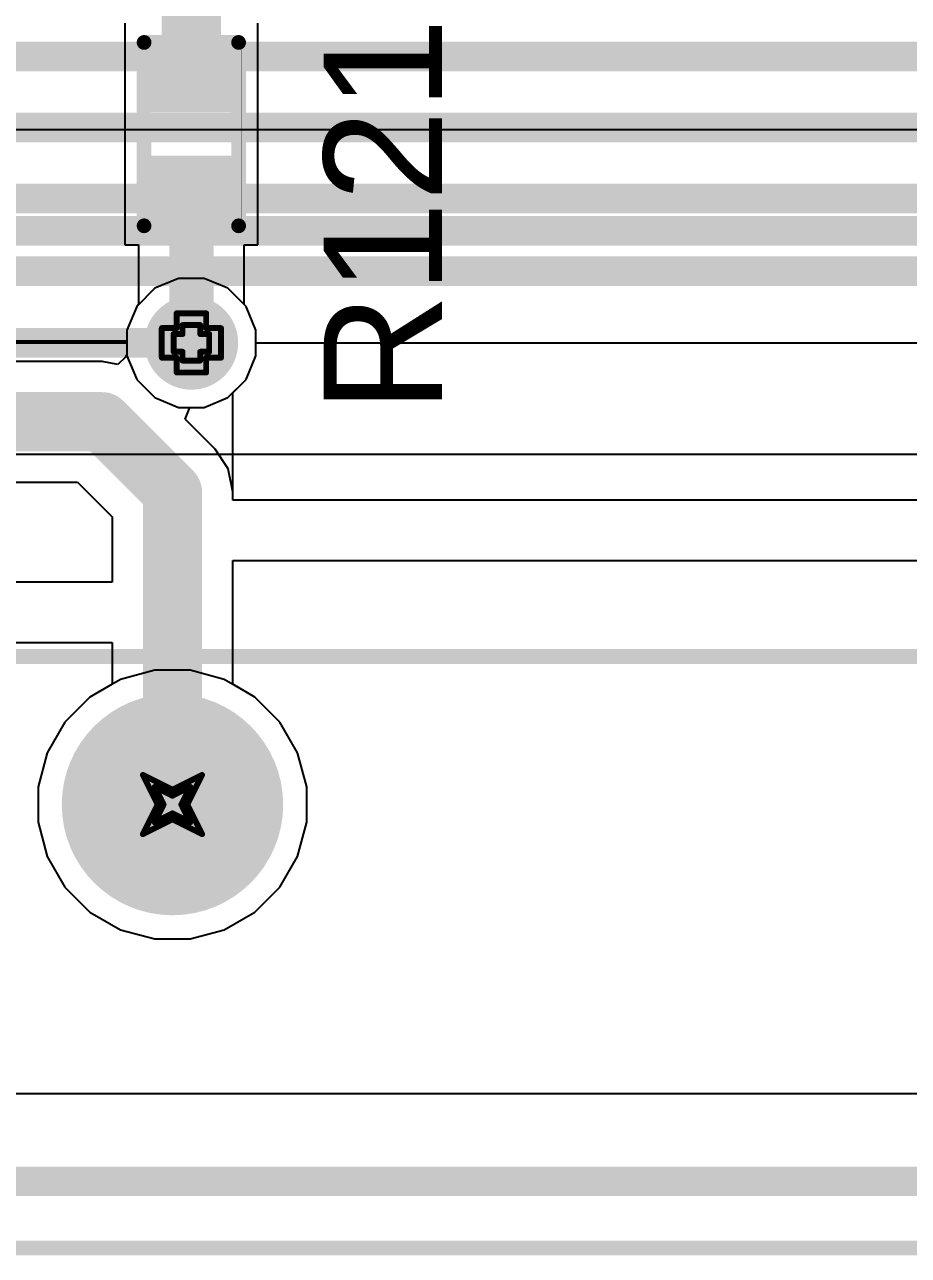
# Model space of a CAD drawing. Header units: inches. Extents: x -3 to 5259, y -3 to 5282.
# Drawn here: x 56.61 to 64.2, y 65.77 to 76.34 of the extents above; entities that cross this region are included whole.
import ezdxf

# ---------------------------------------------------------------- set-up
doc = ezdxf.new("R2010")
doc.units = ezdxf.units.IN
for name, color, linetype in [('Bottom Layer', 5, 'Continuous'), ('Bottom Solder', 6, 'Continuous'), ('Drill Drawing', 1, 'Continuous'), ('Layer 1', 16, 'Continuous'), ('Layer 2', 76, 'Continuous'), ('Multi-Layer', 9, 'Continuous'), ('Pad Holes', 156, 'Continuous'), ('Top Layer', 1, 'Continuous'), ('Top Overlay', 2, 'Continuous'), ('Top Paste', 8, 'Continuous'), ('Top Solder', 216, 'Continuous'), ('Via Holes', 16, 'Continuous')]:
    doc.layers.add(name, color=color, linetype=linetype)
doc.styles.add('Arial', font='', dxfattribs={"height": 0.2})
doc.styles.get('Arial').set_extended_font_data('Arial')

# ---------------------------------------------------------------- blocks, each defined once
blk = doc.blocks.new('R___0402_39')
at = {"layer": 'Top Layer'}
for points in [[(-0.699, -0.318), (-0.699, 0.318), (-0.241, 0.318), (-0.241, -0.318)], [(0.241, -0.318), (0.241, 0.318), (0.699, 0.318), (0.699, -0.318)]]:
    blk.add_hatch(color=1, dxfattribs=at).paths.add_polyline_path(points)
at = {"layer": 'Top Paste'}
for points in [[(-0.699, -0.318), (-0.699, 0.318), (-0.241, 0.318), (-0.241, -0.318)], [(0.241, -0.318), (0.241, 0.318), (0.699, 0.318), (0.699, -0.318)]]:
    blk.add_hatch(color=8, dxfattribs=at).paths.add_polyline_path(points)
at = {"layer": 'Top Solder'}
for points in [[(-0.754, -0.373), (-0.754, 0.373), (-0.186, 0.373), (-0.186, -0.373)], [(0.186, -0.373), (0.186, 0.373), (0.754, 0.373), (0.754, -0.373)]]:
    blk.add_hatch(color=216, dxfattribs=at).paths.add_polyline_path(points)
at = {"layer": 'Top Overlay'}
for points in [[(-0.787, 0.406, 0.127, 0.127, 0), (0.787, 0.406, 0.127, 0.127, 0)], [(-0.787, 0.406, 0.127, 0.127, 0), (-0.787, -0.406, 0.127, 0.127, 0)], [(0.787, 0.406, 0.127, 0.127, 0), (0.787, -0.406, 0.127, 0.127, 0)], [(-0.787, -0.406, 0.127, 0.127, 0), (0.787, -0.406, 0.127, 0.127, 0)], [(-0.813, -0.432, 0.00323, 0.00323, 0), (0.813, -0.432, 0.00323, 0.00323, 0)]]:
    blk.add_lwpolyline(points, format="xyseb", dxfattribs=at)
for points in [[(-0.819, 0.406, 0.0635, 0.0635, 1), (-0.756, 0.406, 0.0635, 0.0635, 1)], [(-0.819, 0.406, 0.0635, 0.0635, 1), (-0.756, 0.406, 0.0635, 0.0635, 1)], [(0.756, 0.406, 0.0635, 0.0635, 1), (0.819, 0.406, 0.0635, 0.0635, 1)], [(0.756, 0.406, 0.0635, 0.0635, 1), (0.819, 0.406, 0.0635, 0.0635, 1)], [(-0.819, -0.406, 0.0635, 0.0635, 1), (-0.756, -0.406, 0.0635, 0.0635, 1)], [(-0.819, -0.406, 0.0635, 0.0635, 1), (-0.756, -0.406, 0.0635, 0.0635, 1)], [(0.756, -0.406, 0.0635, 0.0635, 1), (0.819, -0.406, 0.0635, 0.0635, 1)], [(0.756, -0.406, 0.0635, 0.0635, 1), (0.819, -0.406, 0.0635, 0.0635, 1)], [(-0.814, -0.432, 0.00161, 0.00161, 1), (-0.812, -0.432, 0.00161, 0.00161, 1)], [(0.812, -0.432, 0.00161, 0.00161, 1), (0.814, -0.432, 0.00161, 0.00161, 1)]]:
    blk.add_lwpolyline(points, format="xyseb", close=True, dxfattribs=at)
blk = doc.blocks.new('G6DN_1A_SL_DC24_178')
at = {"layer": 'Bottom Layer'}
h = blk.add_hatch(color=5, dxfattribs=at)
edge = h.paths.add_edge_path()
edge.add_arc((-6.35, 0), 0.9, 0, 360)
at = {"layer": 'Bottom Solder'}
h = blk.add_hatch(color=6, dxfattribs=at)
edge = h.paths.add_edge_path()
edge.add_arc((-6.35, 0), 0.951, 0, 360)
at = {"layer": 'Layer 1'}
h = blk.add_hatch(color=16, dxfattribs=at)
edge = h.paths.add_edge_path()
edge.add_arc((-6.35, 0), 0.9, 0, 360)
at = {"layer": 'Layer 2'}
h = blk.add_hatch(color=76, dxfattribs=at)
edge = h.paths.add_edge_path()
edge.add_arc((-6.35, 0), 0.9, 0, 360)
at = {"layer": 'Multi-Layer'}
h = blk.add_hatch(color=9, dxfattribs=at)
edge = h.paths.add_edge_path()
edge.add_arc((-6.35, 0), 0.9, 0, 360)
at = {"layer": 'Pad Holes'}
h = blk.add_hatch(color=7, dxfattribs=at)
edge = h.paths.add_edge_path()
edge.add_arc((-6.35, 0), 0.6, 0, 360)
at = {"layer": 'Top Layer'}
h = blk.add_hatch(color=1, dxfattribs=at)
edge = h.paths.add_edge_path()
edge.add_arc((-6.35, 0), 0.9, 0, 360)
at = {"layer": 'Top Solder'}
h = blk.add_hatch(color=216, dxfattribs=at)
edge = h.paths.add_edge_path()
edge.add_arc((-6.35, 0), 0.951, 0, 360)
at = {"layer": 'Top Overlay'}
for points in [[(-9.959, 1.272, 0.127, 0.127, 0), (10.361, 1.272, 0.127, 0.127, 0)], [(-9.959, -3.808, 0.127, 0.127, 0), (10.361, -3.808, 0.127, 0.127, 0)]]:
    blk.add_lwpolyline(points, format="xyseb", dxfattribs=at)

msp = doc.modelspace()

# ---------------------------------------------------------------- hatches: boundary and pattern name
at = {"layer": 'Bottom Layer'}
h = msp.add_hatch(color=5, dxfattribs=at)
edge = h.paths.add_edge_path()
edge.add_arc((58.045, 73.608), 0.3, 0, 360)
at = {"layer": 'Bottom Solder'}
h = msp.add_hatch(color=6, dxfattribs=at)
edge = h.paths.add_edge_path()
edge.add_arc((58.045, 73.608), 0.402, 0, 360)
at = {"layer": 'Layer 1'}
h = msp.add_hatch(color=16, dxfattribs=at)
edge = h.paths.add_edge_path()
edge.add_arc((58.045, 73.608), 0.3, 0, 360)
at = {"layer": 'Layer 2'}
h = msp.add_hatch(color=76, dxfattribs=at)
edge = h.paths.add_edge_path()
edge.add_arc((58.045, 73.608), 0.3, 0, 360)
at = {"layer": 'Top Layer'}
h = msp.add_hatch(color=1, dxfattribs=at)
edge = h.paths.add_edge_path()
edge.add_arc((58.045, 73.608), 0.3, 0, 360)
at = {"layer": 'Top Solder'}
h = msp.add_hatch(color=216, dxfattribs=at)
edge = h.paths.add_edge_path()
edge.add_arc((58.045, 73.608), 0.402, 0, 360)
at = {"layer": 'Via Holes'}
h = msp.add_hatch(color=7, dxfattribs=at)
edge = h.paths.add_edge_path()
edge.add_arc((58.045, 73.608), 0.15, 0, 360)

# ---------------------------------------------------------------- linework, layer by layer
at = {"layer": 'Bottom Layer'}
for p, q in [((73.431, 75.438), (-1.676, 75.438)), ((2.032, 73.609), (57.491, 73.609)), ((57.491, 73.609), (57.491, 73.498)), ((58.599, 73.498), (58.599, 73.609)), ((58.599, 73.609), (72.878, 73.609)), ((57.491, 73.498), (57.576, 73.294)), ((58.515, 73.294), (58.599, 73.498)), ((57.576, 73.294), (57.732, 73.138)), ((58.359, 73.138), (58.515, 73.294)), ((57.732, 73.138), (57.935, 73.054)), ((57.935, 73.054), (58.156, 73.054)), ((58.156, 73.054), (58.359, 73.138)), ((57.731, 70.797), (57.437, 70.718)), ((58.035, 70.797), (57.731, 70.797)), ((58.328, 70.718), (58.035, 70.797)), ((57.437, 70.718), (57.174, 70.566)), ((58.591, 70.566), (58.328, 70.718)), ((57.174, 70.566), (56.959, 70.351)), ((58.806, 70.351), (58.591, 70.566)), ((56.959, 70.351), (56.807, 70.088)), ((58.958, 70.088), (58.806, 70.351)), ((56.807, 70.088), (56.729, 69.795)), ((59.037, 69.795), (58.958, 70.088)), ((56.729, 69.795), (56.729, 69.491)), ((59.037, 69.491), (59.037, 69.795)), ((56.729, 69.491), (56.807, 69.197)), ((58.958, 69.197), (59.037, 69.491)), ((56.807, 69.197), (56.959, 68.934)), ((58.806, 68.934), (58.958, 69.197)), ((56.959, 68.934), (57.174, 68.719)), ((58.591, 68.719), (58.806, 68.934)), ((57.174, 68.719), (57.437, 68.567)), ((58.328, 68.567), (58.591, 68.719)), ((57.437, 68.567), (57.731, 68.489)), ((58.035, 68.489), (58.328, 68.567)), ((57.731, 68.489), (58.035, 68.489))]:
    msp.add_line(p, q, dxfattribs=at)
msp.add_lwpolyline([(1.75, 74.571, 0.254, 0.254, 0), (73.176, 74.571, 0.254, 0.254, 0)], format="xyseb", dxfattribs=at)
at = {"layer": 'Drill Drawing'}
for points in [[(57.918, 73.735, 0.0508, 0.0508, 0), (57.918, 73.862, 0.0508, 0.0508, 0)], [(57.918, 73.862, 0.0508, 0.0508, 0), (58.172, 73.862, 0.0508, 0.0508, 0)], [(57.969, 73.684, 0.0508, 0.0508, 0), (57.969, 73.761, 0.0508, 0.0508, 0)], [(57.969, 73.761, 0.0508, 0.0508, 0), (58.122, 73.761, 0.0508, 0.0508, 0)], [(58.122, 73.684, 0.0508, 0.0508, 0), (58.122, 73.761, 0.0508, 0.0508, 0)], [(58.172, 73.735, 0.0508, 0.0508, 0), (58.172, 73.862, 0.0508, 0.0508, 0)], [(57.791, 73.481, 0.0508, 0.0508, 0), (57.791, 73.735, 0.0508, 0.0508, 0)], [(57.791, 73.735, 0.0508, 0.0508, 0), (57.918, 73.735, 0.0508, 0.0508, 0)], [(57.893, 73.532, 0.0508, 0.0508, 0), (57.893, 73.684, 0.0508, 0.0508, 0)], [(57.893, 73.684, 0.0508, 0.0508, 0), (57.969, 73.684, 0.0508, 0.0508, 0)], [(58.122, 73.684, 0.0508, 0.0508, 0), (58.198, 73.684, 0.0508, 0.0508, 0)], [(58.172, 73.735, 0.0508, 0.0508, 0), (58.299, 73.735, 0.0508, 0.0508, 0)], [(58.198, 73.532, 0.0508, 0.0508, 0), (58.198, 73.684, 0.0508, 0.0508, 0)], [(58.299, 73.481, 0.0508, 0.0508, 0), (58.299, 73.735, 0.0508, 0.0508, 0)], [(57.791, 73.481, 0.0508, 0.0508, 0), (57.918, 73.481, 0.0508, 0.0508, 0)], [(57.893, 73.532, 0.0508, 0.0508, 0), (57.969, 73.532, 0.0508, 0.0508, 0)], [(57.918, 73.354, 0.0508, 0.0508, 0), (57.918, 73.481, 0.0508, 0.0508, 0)], [(57.969, 73.456, 0.0508, 0.0508, 0), (57.969, 73.532, 0.0508, 0.0508, 0)], [(57.969, 73.456, 0.0508, 0.0508, 0), (58.122, 73.456, 0.0508, 0.0508, 0)], [(58.122, 73.532, 0.0508, 0.0508, 0), (58.198, 73.532, 0.0508, 0.0508, 0)], [(58.122, 73.456, 0.0508, 0.0508, 0), (58.122, 73.532, 0.0508, 0.0508, 0)], [(58.172, 73.481, 0.0508, 0.0508, 0), (58.299, 73.481, 0.0508, 0.0508, 0)], [(58.172, 73.354, 0.0508, 0.0508, 0), (58.172, 73.481, 0.0508, 0.0508, 0)], [(57.918, 73.354, 0.0508, 0.0508, 0), (58.172, 73.354, 0.0508, 0.0508, 0)], [(57.629, 69.897, 0.0508, 0.0508, 0), (57.883, 69.77, 0.0508, 0.0508, 0)], [(57.629, 69.897, 0.0508, 0.0508, 0), (57.756, 69.643, 0.0508, 0.0508, 0)], [(57.883, 69.77, 0.0508, 0.0508, 0), (58.137, 69.897, 0.0508, 0.0508, 0)], [(58.01, 69.643, 0.0508, 0.0508, 0), (58.137, 69.897, 0.0508, 0.0508, 0)], [(57.73, 69.795, 0.0508, 0.0508, 0), (57.883, 69.719, 0.0508, 0.0508, 0)], [(57.73, 69.795, 0.0508, 0.0508, 0), (57.807, 69.643, 0.0508, 0.0508, 0)], [(57.883, 69.719, 0.0508, 0.0508, 0), (58.035, 69.795, 0.0508, 0.0508, 0)], [(57.959, 69.643, 0.0508, 0.0508, 0), (58.035, 69.795, 0.0508, 0.0508, 0)], [(57.629, 69.389, 0.0508, 0.0508, 0), (57.756, 69.643, 0.0508, 0.0508, 0)], [(57.73, 69.49, 0.0508, 0.0508, 0), (57.807, 69.643, 0.0508, 0.0508, 0)], [(57.959, 69.643, 0.0508, 0.0508, 0), (58.035, 69.49, 0.0508, 0.0508, 0)], [(58.01, 69.643, 0.0508, 0.0508, 0), (58.137, 69.389, 0.0508, 0.0508, 0)], [(57.73, 69.49, 0.0508, 0.0508, 0), (57.883, 69.567, 0.0508, 0.0508, 0)], [(57.883, 69.567, 0.0508, 0.0508, 0), (58.035, 69.49, 0.0508, 0.0508, 0)], [(57.629, 69.389, 0.0508, 0.0508, 0), (57.883, 69.516, 0.0508, 0.0508, 0)], [(57.883, 69.516, 0.0508, 0.0508, 0), (58.137, 69.389, 0.0508, 0.0508, 0)]]:
    msp.add_lwpolyline(points, format="xyseb", dxfattribs=at)
for points in [[(57.906, 73.862, 0.0254, 0.0254, 1), (57.931, 73.862, 0.0254, 0.0254, 1)], [(57.906, 73.862, 0.0254, 0.0254, 1), (57.931, 73.862, 0.0254, 0.0254, 1)], [(57.957, 73.761, 0.0254, 0.0254, 1), (57.982, 73.761, 0.0254, 0.0254, 1)], [(57.957, 73.761, 0.0254, 0.0254, 1), (57.982, 73.761, 0.0254, 0.0254, 1)], [(58.109, 73.761, 0.0254, 0.0254, 1), (58.134, 73.761, 0.0254, 0.0254, 1)], [(58.109, 73.761, 0.0254, 0.0254, 1), (58.134, 73.761, 0.0254, 0.0254, 1)], [(58.16, 73.862, 0.0254, 0.0254, 1), (58.185, 73.862, 0.0254, 0.0254, 1)], [(58.16, 73.862, 0.0254, 0.0254, 1), (58.185, 73.862, 0.0254, 0.0254, 1)], [(57.779, 73.735, 0.0254, 0.0254, 1), (57.804, 73.735, 0.0254, 0.0254, 1)], [(57.779, 73.735, 0.0254, 0.0254, 1), (57.804, 73.735, 0.0254, 0.0254, 1)], [(57.88, 73.684, 0.0254, 0.0254, 1), (57.906, 73.684, 0.0254, 0.0254, 1)], [(57.88, 73.684, 0.0254, 0.0254, 1), (57.906, 73.684, 0.0254, 0.0254, 1)], [(57.906, 73.735, 0.0254, 0.0254, 1), (57.931, 73.735, 0.0254, 0.0254, 1)], [(57.906, 73.735, 0.0254, 0.0254, 1), (57.931, 73.735, 0.0254, 0.0254, 1)], [(57.957, 73.684, 0.0254, 0.0254, 1), (57.982, 73.684, 0.0254, 0.0254, 1)], [(57.957, 73.684, 0.0254, 0.0254, 1), (57.982, 73.684, 0.0254, 0.0254, 1)], [(58.109, 73.684, 0.0254, 0.0254, 1), (58.134, 73.684, 0.0254, 0.0254, 1)], [(58.109, 73.684, 0.0254, 0.0254, 1), (58.134, 73.684, 0.0254, 0.0254, 1)], [(58.16, 73.735, 0.0254, 0.0254, 1), (58.185, 73.735, 0.0254, 0.0254, 1)], [(58.16, 73.735, 0.0254, 0.0254, 1), (58.185, 73.735, 0.0254, 0.0254, 1)], [(58.185, 73.684, 0.0254, 0.0254, 1), (58.211, 73.684, 0.0254, 0.0254, 1)], [(58.185, 73.684, 0.0254, 0.0254, 1), (58.211, 73.684, 0.0254, 0.0254, 1)], [(58.287, 73.735, 0.0254, 0.0254, 1), (58.312, 73.735, 0.0254, 0.0254, 1)], [(58.287, 73.735, 0.0254, 0.0254, 1), (58.312, 73.735, 0.0254, 0.0254, 1)], [(57.779, 73.481, 0.0254, 0.0254, 1), (57.804, 73.481, 0.0254, 0.0254, 1)], [(57.779, 73.481, 0.0254, 0.0254, 1), (57.804, 73.481, 0.0254, 0.0254, 1)], [(57.88, 73.532, 0.0254, 0.0254, 1), (57.906, 73.532, 0.0254, 0.0254, 1)], [(57.88, 73.532, 0.0254, 0.0254, 1), (57.906, 73.532, 0.0254, 0.0254, 1)], [(57.906, 73.481, 0.0254, 0.0254, 1), (57.931, 73.481, 0.0254, 0.0254, 1)], [(57.906, 73.481, 0.0254, 0.0254, 1), (57.931, 73.481, 0.0254, 0.0254, 1)], [(57.957, 73.532, 0.0254, 0.0254, 1), (57.982, 73.532, 0.0254, 0.0254, 1)], [(57.957, 73.532, 0.0254, 0.0254, 1), (57.982, 73.532, 0.0254, 0.0254, 1)], [(57.957, 73.456, 0.0254, 0.0254, 1), (57.982, 73.456, 0.0254, 0.0254, 1)], [(57.957, 73.456, 0.0254, 0.0254, 1), (57.982, 73.456, 0.0254, 0.0254, 1)], [(58.109, 73.532, 0.0254, 0.0254, 1), (58.134, 73.532, 0.0254, 0.0254, 1)], [(58.109, 73.532, 0.0254, 0.0254, 1), (58.134, 73.532, 0.0254, 0.0254, 1)], [(58.109, 73.456, 0.0254, 0.0254, 1), (58.134, 73.456, 0.0254, 0.0254, 1)], [(58.109, 73.456, 0.0254, 0.0254, 1), (58.134, 73.456, 0.0254, 0.0254, 1)], [(58.16, 73.481, 0.0254, 0.0254, 1), (58.185, 73.481, 0.0254, 0.0254, 1)], [(58.16, 73.481, 0.0254, 0.0254, 1), (58.185, 73.481, 0.0254, 0.0254, 1)], [(58.185, 73.532, 0.0254, 0.0254, 1), (58.211, 73.532, 0.0254, 0.0254, 1)], [(58.185, 73.532, 0.0254, 0.0254, 1), (58.211, 73.532, 0.0254, 0.0254, 1)], [(58.287, 73.481, 0.0254, 0.0254, 1), (58.312, 73.481, 0.0254, 0.0254, 1)], [(58.287, 73.481, 0.0254, 0.0254, 1), (58.312, 73.481, 0.0254, 0.0254, 1)], [(57.906, 73.354, 0.0254, 0.0254, 1), (57.931, 73.354, 0.0254, 0.0254, 1)], [(57.906, 73.354, 0.0254, 0.0254, 1), (57.931, 73.354, 0.0254, 0.0254, 1)], [(58.16, 73.354, 0.0254, 0.0254, 1), (58.185, 73.354, 0.0254, 0.0254, 1)], [(58.16, 73.354, 0.0254, 0.0254, 1), (58.185, 73.354, 0.0254, 0.0254, 1)], [(57.616, 69.897, 0.0254, 0.0254, 1), (57.642, 69.897, 0.0254, 0.0254, 1)], [(57.616, 69.897, 0.0254, 0.0254, 1), (57.642, 69.897, 0.0254, 0.0254, 1)], [(58.124, 69.897, 0.0254, 0.0254, 1), (58.15, 69.897, 0.0254, 0.0254, 1)], [(58.124, 69.897, 0.0254, 0.0254, 1), (58.15, 69.897, 0.0254, 0.0254, 1)], [(57.718, 69.795, 0.0254, 0.0254, 1), (57.743, 69.795, 0.0254, 0.0254, 1)], [(57.718, 69.795, 0.0254, 0.0254, 1), (57.743, 69.795, 0.0254, 0.0254, 1)], [(57.87, 69.77, 0.0254, 0.0254, 1), (57.896, 69.77, 0.0254, 0.0254, 1)], [(57.87, 69.77, 0.0254, 0.0254, 1), (57.896, 69.77, 0.0254, 0.0254, 1)], [(58.023, 69.795, 0.0254, 0.0254, 1), (58.048, 69.795, 0.0254, 0.0254, 1)], [(58.023, 69.795, 0.0254, 0.0254, 1), (58.048, 69.795, 0.0254, 0.0254, 1)], [(57.743, 69.643, 0.0254, 0.0254, 1), (57.769, 69.643, 0.0254, 0.0254, 1)], [(57.743, 69.643, 0.0254, 0.0254, 1), (57.769, 69.643, 0.0254, 0.0254, 1)], [(57.794, 69.643, 0.0254, 0.0254, 1), (57.819, 69.643, 0.0254, 0.0254, 1)], [(57.794, 69.643, 0.0254, 0.0254, 1), (57.819, 69.643, 0.0254, 0.0254, 1)], [(57.87, 69.719, 0.0254, 0.0254, 1), (57.896, 69.719, 0.0254, 0.0254, 1)], [(57.87, 69.719, 0.0254, 0.0254, 1), (57.896, 69.719, 0.0254, 0.0254, 1)], [(57.946, 69.643, 0.0254, 0.0254, 1), (57.972, 69.643, 0.0254, 0.0254, 1)], [(57.946, 69.643, 0.0254, 0.0254, 1), (57.972, 69.643, 0.0254, 0.0254, 1)], [(57.997, 69.643, 0.0254, 0.0254, 1), (58.023, 69.643, 0.0254, 0.0254, 1)], [(57.997, 69.643, 0.0254, 0.0254, 1), (58.023, 69.643, 0.0254, 0.0254, 1)], [(57.87, 69.567, 0.0254, 0.0254, 1), (57.896, 69.567, 0.0254, 0.0254, 1)], [(57.87, 69.567, 0.0254, 0.0254, 1), (57.896, 69.567, 0.0254, 0.0254, 1)], [(57.718, 69.49, 0.0254, 0.0254, 1), (57.743, 69.49, 0.0254, 0.0254, 1)], [(57.718, 69.49, 0.0254, 0.0254, 1), (57.743, 69.49, 0.0254, 0.0254, 1)], [(57.87, 69.516, 0.0254, 0.0254, 1), (57.896, 69.516, 0.0254, 0.0254, 1)], [(57.87, 69.516, 0.0254, 0.0254, 1), (57.896, 69.516, 0.0254, 0.0254, 1)], [(58.023, 69.49, 0.0254, 0.0254, 1), (58.048, 69.49, 0.0254, 0.0254, 1)], [(58.023, 69.49, 0.0254, 0.0254, 1), (58.048, 69.49, 0.0254, 0.0254, 1)], [(57.616, 69.389, 0.0254, 0.0254, 1), (57.642, 69.389, 0.0254, 0.0254, 1)], [(57.616, 69.389, 0.0254, 0.0254, 1), (57.642, 69.389, 0.0254, 0.0254, 1)], [(58.124, 69.389, 0.0254, 0.0254, 1), (58.15, 69.389, 0.0254, 0.0254, 1)], [(58.124, 69.389, 0.0254, 0.0254, 1), (58.15, 69.389, 0.0254, 0.0254, 1)]]:
    msp.add_lwpolyline(points, format="xyseb", close=True, dxfattribs=at)
at = {"layer": 'Layer 1'}
for p, q in [((57.935, 74.162), (57.732, 74.078)), ((58.156, 74.162), (57.935, 74.162)), ((58.359, 74.078), (58.156, 74.162)), ((57.732, 74.078), (57.576, 73.922)), ((58.515, 73.922), (58.359, 74.078)), ((57.576, 73.922), (57.491, 73.718)), ((58.599, 73.718), (58.515, 73.922)), ((57.491, 73.718), (57.491, 73.498)), ((58.599, 73.498), (58.599, 73.718)), ((57.491, 73.498), (57.576, 73.294)), ((58.515, 73.294), (58.599, 73.498)), ((57.576, 73.294), (57.732, 73.138)), ((58.359, 73.138), (58.515, 73.294)), ((57.732, 73.138), (57.935, 73.054)), ((57.935, 73.054), (58.156, 73.054)), ((58.156, 73.054), (58.359, 73.138)), ((57.731, 70.797), (57.437, 70.718)), ((58.035, 70.797), (57.731, 70.797)), ((58.328, 70.718), (58.035, 70.797)), ((57.437, 70.718), (57.174, 70.566)), ((58.591, 70.566), (58.328, 70.718)), ((57.174, 70.566), (56.959, 70.351)), ((58.806, 70.351), (58.591, 70.566)), ((56.959, 70.351), (56.807, 70.088)), ((58.958, 70.088), (58.806, 70.351)), ((56.807, 70.088), (56.729, 69.795)), ((59.037, 69.795), (58.958, 70.088)), ((56.729, 69.795), (56.729, 69.491)), ((59.037, 69.491), (59.037, 69.795)), ((56.729, 69.491), (56.807, 69.197)), ((58.958, 69.197), (59.037, 69.491)), ((56.807, 69.197), (56.959, 68.934)), ((58.806, 68.934), (58.958, 69.197)), ((56.959, 68.934), (57.174, 68.719)), ((58.591, 68.719), (58.806, 68.934)), ((57.174, 68.719), (57.437, 68.567)), ((58.328, 68.567), (58.591, 68.719)), ((57.437, 68.567), (57.731, 68.489)), ((58.035, 68.489), (58.328, 68.567)), ((57.731, 68.489), (58.035, 68.489))]:
    msp.add_line(p, q, dxfattribs=at)
at = {"layer": 'Layer 2'}
for p, q in [((49.897, 72.652), (113.028, 72.652)), ((57.731, 70.797), (57.437, 70.718)), ((58.035, 70.797), (57.731, 70.797)), ((58.328, 70.718), (58.035, 70.797)), ((57.437, 70.718), (57.174, 70.566)), ((58.591, 70.566), (58.328, 70.718)), ((57.174, 70.566), (56.959, 70.351)), ((58.806, 70.351), (58.591, 70.566)), ((56.959, 70.351), (56.807, 70.088)), ((58.958, 70.088), (58.806, 70.351)), ((56.807, 70.088), (56.729, 69.795)), ((59.037, 69.795), (58.958, 70.088)), ((56.729, 69.795), (56.729, 69.491)), ((59.037, 69.491), (59.037, 69.795)), ((56.729, 69.491), (56.807, 69.197)), ((58.958, 69.197), (59.037, 69.491)), ((56.807, 69.197), (56.959, 68.934)), ((58.806, 68.934), (58.958, 69.197)), ((56.959, 68.934), (57.174, 68.719)), ((58.591, 68.719), (58.806, 68.934)), ((57.174, 68.719), (57.437, 68.567)), ((58.328, 68.567), (58.591, 68.719)), ((57.437, 68.567), (57.731, 68.489)), ((58.035, 68.489), (58.328, 68.567)), ((57.731, 68.489), (58.035, 68.489)), ((89.103, 67.158), (54.078, 67.158))]:
    msp.add_line(p, q, dxfattribs=at)
for points in [[(8.406, 76.067, 0.254, 0.254, 0), (100.482, 76.067, 0.254, 0.254, 0)], [(10.285, 75.457, 0.254, 0.254, 0), (88.33, 75.457, 0.254, 0.254, 0)], [(10.637, 74.848, 0.254, 0.254, 0), (111.363, 74.848, 0.254, 0.254, 0)], [(23.428, 74.225, 0.254, 0.254, 0), (94.011, 74.225, 0.254, 0.254, 0)], [(23.723, 73.608, 0.254, 0.254, 0), (58.045, 73.608, 0.254, 0.254, 0)], [(26.008, 66.407, 0.254, 0.254, 0), (86.79, 66.407, 0.254, 0.254, 0)]]:
    msp.add_lwpolyline(points, format="xyseb", dxfattribs=at)
msp.add_lwpolyline([(57.982, 73.608, 0.127, 0.127, 1), (58.109, 73.608, 0.127, 0.127, 1)], format="xyseb", close=True, dxfattribs=at)
at = {"layer": 'Top Layer'}
for p, q in [((57.474, 76.354), (57.474, 75.389)), ((57.474, 76.354), (57.474, 75.389)), ((58.617, 75.389), (58.617, 76.354)), ((58.617, 75.389), (58.617, 76.354)), ((57.474, 75.389), (57.474, 74.449)), ((57.474, 75.389), (57.474, 74.449)), ((58.617, 74.449), (58.617, 75.389)), ((58.617, 74.449), (58.617, 75.389)), ((57.474, 74.449), (57.592, 74.449)), ((57.474, 74.449), (57.592, 74.449)), ((57.592, 74.449), (57.592, 73.938)), ((57.592, 74.449), (57.592, 73.938)), ((58.499, 73.938), (58.499, 74.449)), ((58.499, 74.449), (58.617, 74.449)), ((58.499, 73.938), (58.499, 74.449)), ((58.499, 74.449), (58.617, 74.449)), ((57.576, 73.922), (57.491, 73.718)), ((57.576, 73.922), (57.491, 73.718)), ((57.592, 73.938), (57.576, 73.922)), ((57.592, 73.938), (57.576, 73.922)), ((58.515, 73.922), (58.499, 73.938)), ((58.515, 73.922), (58.499, 73.938)), ((58.599, 73.718), (58.515, 73.922)), ((58.599, 73.718), (58.515, 73.922)), ((57.491, 73.718), (57.491, 73.51)), ((57.491, 73.718), (57.491, 73.623)), ((58.599, 73.498), (58.599, 73.718)), ((58.599, 73.498), (58.599, 73.718)), ((57.491, 73.623), (48.995, 73.623)), ((57.479, 73.486), (57.413, 73.422)), ((57.491, 73.51), (57.479, 73.486)), ((58.515, 73.294), (58.599, 73.498)), ((58.515, 73.294), (58.599, 73.498)), ((57.28, 73.449), (53.124, 73.449)), ((57.413, 73.422), (57.28, 73.449)), ((58.359, 73.138), (58.515, 73.294)), ((58.401, 73.18), (58.515, 73.294)), ((58.401, 72.257), (58.401, 73.18)), ((57.991, 72.953), (58.033, 73.054)), ((58.033, 73.054), (58.156, 73.054)), ((58.156, 73.054), (58.359, 73.138)), ((58.249, 72.694), (57.991, 72.953)), ((58.361, 72.526), (58.249, 72.694)), ((58.401, 72.328), (58.361, 72.526)), ((53.124, 72.413), (57.066, 72.413)), ((57.066, 72.413), (57.365, 72.114)), ((58.401, 72.257), (58.401, 72.328)), ((70.426, 72.257), (58.401, 72.257)), ((70.943, 72.257), (58.401, 72.257)), ((57.365, 72.114), (57.365, 71.553)), ((58.401, 70.676), (58.401, 71.739)), ((58.401, 71.739), (70.426, 71.739)), ((57.365, 71.553), (52.001, 71.553)), ((52.001, 71.035), (57.365, 71.035)), ((57.365, 71.035), (57.365, 70.676)), ((57.365, 70.676), (57.174, 70.566)), ((58.591, 70.566), (58.401, 70.676)), ((57.174, 70.566), (56.959, 70.351)), ((58.806, 70.351), (58.591, 70.566)), ((56.959, 70.351), (56.807, 70.088)), ((58.958, 70.088), (58.806, 70.351)), ((56.807, 70.088), (56.729, 69.795)), ((59.037, 69.795), (58.958, 70.088)), ((56.729, 69.795), (56.729, 69.491)), ((59.037, 69.491), (59.037, 69.795)), ((56.729, 69.491), (56.807, 69.197)), ((58.958, 69.197), (59.037, 69.491)), ((56.807, 69.197), (56.959, 68.934)), ((58.806, 68.934), (58.958, 69.197)), ((56.959, 68.934), (57.174, 68.719)), ((58.591, 68.719), (58.806, 68.934)), ((57.174, 68.719), (57.437, 68.567)), ((58.328, 68.567), (58.591, 68.719)), ((57.437, 68.567), (57.731, 68.489)), ((58.035, 68.489), (58.328, 68.567)), ((57.731, 68.489), (58.035, 68.489))]:
    msp.add_line(p, q, dxfattribs=at)
for points in [[(58.045, 75.935, 0.508, 0.508, 0), (58.045, 78.498, 0.508, 0.508, 0)], [(58.045, 74.932, 0.381, 0.381, 0), (58.045, 73.608, 0.381, 0.381, 0)], [(52.42, 72.931, 0.508, 0.508, 0), (57.28, 72.931, 0.508, 0.508, 0)], [(57.28, 72.931, 0.508, 0.508, 0), (57.883, 72.328, 0.508, 0.508, 0)], [(57.883, 69.643, 0.508, 0.508, 0), (57.883, 72.328, 0.508, 0.508, 0)]]:
    msp.add_lwpolyline(points, format="xyseb", dxfattribs=at)
for points in [[(57.918, 75.935, 0.254, 0.254, 1), (58.172, 75.935, 0.254, 0.254, 1)], [(57.95, 74.932, 0.191, 0.191, 1), (58.141, 74.932, 0.191, 0.191, 1)], [(57.95, 73.608, 0.191, 0.191, 1), (58.141, 73.608, 0.191, 0.191, 1)], [(57.153, 72.931, 0.254, 0.254, 1), (57.407, 72.931, 0.254, 0.254, 1)], [(57.153, 72.931, 0.254, 0.254, 1), (57.407, 72.931, 0.254, 0.254, 1)], [(57.756, 72.328, 0.254, 0.254, 1), (58.01, 72.328, 0.254, 0.254, 1)], [(57.756, 72.328, 0.254, 0.254, 1), (58.01, 72.328, 0.254, 0.254, 1)], [(57.756, 69.643, 0.254, 0.254, 1), (58.01, 69.643, 0.254, 0.254, 1)]]:
    msp.add_lwpolyline(points, format="xyseb", close=True, dxfattribs=at)

# ---------------------------------------------------------------- block references
at = {"rotation": 90}
msp.add_blockref('R___0402_39', (58.045, 75.401), dxfattribs=at)
msp.add_blockref('G6DN_1A_SL_DC24_178', (64.233, 69.643))

# ---------------------------------------------------------------- texts
at = {"layer": 'Top Overlay', "style": 'Arial'}
msp.add_text('R121', height=1.016, rotation=90, dxfattribs=at).set_placement((60.198, 73.006))

doc.saveas('drawing.dxf')
